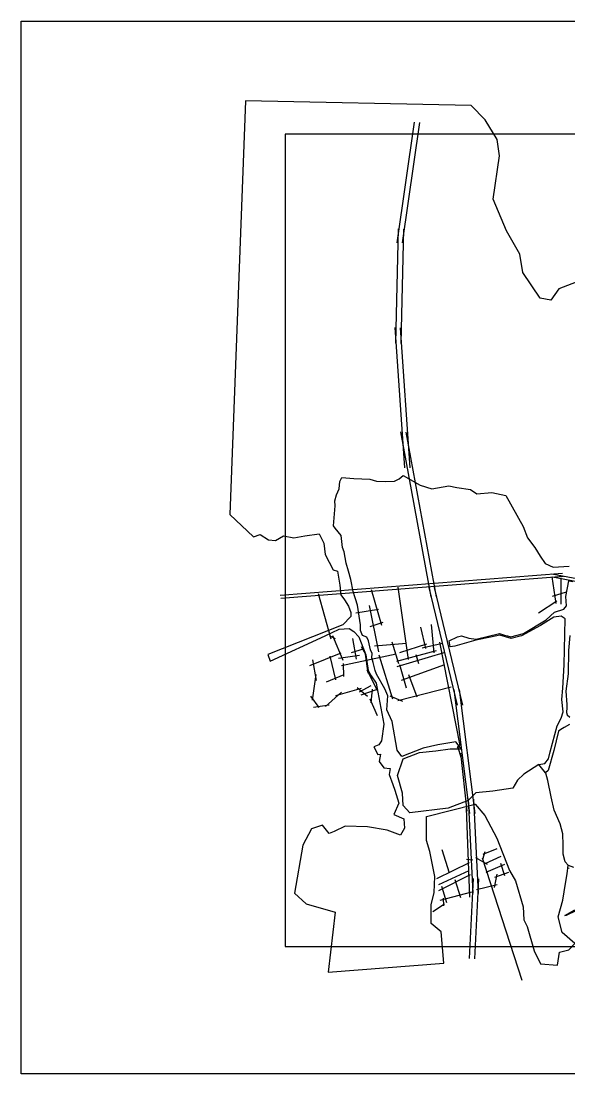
# Model space of a CAD drawing. Header units: metres. Extents: x -7351 to 4019, y -1659 to 4262.
# Drawn here: x -7351 to -4269, y -1659 to 4262 of the extents above; entities that cross this region are included whole.
import ezdxf

# ---------------------------------------------------------------- set-up
doc = ezdxf.new("R2010")
doc.units = ezdxf.units.M
doc.header["$MEASUREMENT"] = 0
doc.header["$XCLIPFRAME"] = 0
for name, color, linetype in [('图框', 6, 'Continuous'), ('底图', 73, 'Continuous'), ('水网', 141, 'Continuous'), ('路网', 2, 'Continuous')]:
    doc.layers.add(name, color=color, linetype=linetype)
picture_1 = doc.add_image_def('image1.jpg', size_in_pixel=(8192, 4266))

msp = doc.modelspace()

# ---------------------------------------------------------------- linework, layer by layer
at = {"layer": '图框'}
msp.add_lwpolyline([(-5864.569073715863, 3624.837537690782), (-5864.569073715863, -941.6000605229839), (1615.548039149504, -941.6000605229839), (1615.548039149504, 3624.83753769078), (-5864.569073715863, 3624.837537690782)], dxfattribs=at)
at = {"layer": '水网'}
for points in [[(-4205.073550874359, 2801.8531881415), (-4325.716852965554, 2755.761816122552), (-4371.845158881973, 2691.943023772612), (-4432.16683383791, 2702.579495760798), (-4527.971787930619, 2847.944540370856), (-4545.71345140934, 2950.763736607351), (-4620.228447584128, 3081.946825163022), (-4694.743443758911, 3259.221285737644), (-4659.260116801458, 3503.860042517998), (-4673.453438020304, 3596.042746976709), (-4740.871749675322, 3705.952911345599), (-4818.935088109989, 3787.499163605718), (-6089.23817405846, 3812.317591648291), (-6175.73009858594, 1487.084101823027), (-6043.834255799258, 1360.507714370094), (-6005.978018890761, 1373.858032480544), (-5959.214463064236, 1344.932372925632), (-5919.131408381399, 1340.482266888815), (-5874.594718149885, 1367.182883320118), (-5816.696977810316, 1356.057628122875), (-5754.345554101383, 1367.182883320118), (-5674.179492556397, 1378.308138517361), (-5647.45744016095, 1324.906905654756), (-5640.776939017253, 1262.605460718521), (-5596.042605916242, 1174.833481002402), (-5571.485682618221, 1168.141510686153), (-5558.091014572275, 1090.068431311782), (-5551.393632728621, 1034.301946044375), (-5531.301630659704, 1007.534025200184), (-5508.977120155555, 971.8434706711267), (-5495.582452109609, 936.152916142066), (-5495.582452109609, 913.846322035104), (-5541.340817247299, 865.8672403303972), (-5962.628859600067, 700.1739674342278), (-5949.183501633561, 662.1093145513622), (-5639.940172762575, 805.4115907175217), (-5562.557752987211, 841.4116940929343), (-5504.600667184035, 846.6763002843435), (-5480.012803906204, 828.2501885092097), (-5451.034237094274, 799.2948643512646), (-5411.345607378215, 698.4850442311218), (-5398.688668959134, 609.9576758809344), (-5381.812798887708, 580.448539904475), (-5353.686348768672, 538.2926652916976), (-5343.842079271839, 487.7055920088531), (-5311.047804779416, 308.6822457580092), (-5323.736639591902, 214.2968010493496), (-5337.835323685474, 191.7569865642872), (-5367.442541153701, 180.4870892165527), (-5343.474768630498, 136.8162023622935), (-5329.376084536925, 139.6336865940247), (-5336.425426583708, 97.37154185562758), (-5309.637955498328, 62.15308790696507), (-5275.801142366166, 57.92688134896526), (-5280.030738030102, 24.11716951616836), (-5260.292561170827, -30.82361468582531), (-5248.321801685815, -64.09245709529932), (-5225.742980806638, -136.2867404051394), (-5255.095409693029, -199.4567308801488), (-5198.648405315747, -224.2735163863326), (-5194.132650704052, -276.1631408178073), (-5216.711471583228, -316.7724189953442), (-5291.22149440732, -287.443506861342), (-5401.857649766373, -269.3949409812812), (-5528.298970176723, -264.8827945638659), (-5589.261729165701, -296.4677799065757), (-5618.6141580521, -307.7481459501105), (-5654.740242766392, -260.3706481464542), (-5717.960902971565, -280.6752872352226), (-5765.376398125445, -373.1742096338276), (-5812.791893279324, -641.6466642052255), (-5747.313379678635, -702.5605814715309), (-5584.745974554003, -749.938079275187), (-5622.743425929868, -1086.894248288008), (-4972.689428876432, -1036.375013737121), (-4987.135099822437, -859.5576730194116), (-5044.917640144435, -812.6469523950728), (-5044.917640144435, -707.999969366745), (-5026.860599282605, -639.4381453935129), (-5023.249181546105, -549.225218071384), (-5052.140475617445, -408.4930759879608), (-5070.197516479275, -347.1482798678299), (-5071.112278262662, -211.7140498643457), (-4797.564647988002, -141.6877562754816), (-4743.307256896193, -204.937300922742), (-4675.485529986603, -333.6953131276641), (-4603.142357804419, -514.4083147966339), (-4569.231518259964, -573.1400334126882), (-4526.277740349637, -719.9693497424267), (-4524.017017713339, -792.2545464520952), (-4503.670513986668, -830.6560578225326), (-4465.238181348941, -966.1907991794617), (-4429.066619168188, -1040.734918799528), (-4334.116220623029, -1047.511647951538), (-4322.812559620863, -975.2264512418697), (-4270.815938986038, -961.6729731482557), (-4236.905051620897, -925.5303846882196), (-4306.987501166789, -864.5397431617638), (-4329.594775350437, -776.4421454480834), (-4304.726778530485, -681.5678383719896), (-4288.901720076412, -588.9524146271067), (-4279.858829531222, -534.7385220422547), (-4273.076661622332, -485.0424554886049), (-4291.162442712709, -466.9711513637885), (-4302.46605589419, -424.051813962149), (-4302.46605589419, -372.0968244981013), (-4304.726778530485, -308.847279850841), (-4318.29111434827, -252.3744643555875), (-4352.202001713405, -175.5714416147129), (-4370.287782803782, -101.0273219946466), (-4388.373563894158, -8.411918039357259), (-4399.677177075646, 32.24849645188442), (-4439.595728620058, 80.74434385309723), (-4523.453355360849, 26.39380411417005), (-4559.716111577929, -7.575273327864123), (-4584.646753488384, -52.86740297003416), (-4697.967848734005, -68.71964042895343), (-4793.157589781425, -77.7780505257142), (-4836.219585890081, -120.8055776436959), (-4949.540728956381, -163.8330849720805), (-5164.850805140996, -191.0083548415459), (-5201.113561358076, -150.2454500373496), (-5205.64638795246, -80.04267283949955), (-5232.843490980775, 19.59999654160128), (-5201.113561358076, 112.4488385605364), (-5110.456694725712, 148.6825185267589), (-5017.533366975484, 157.7409484131131), (-4938.208614649753, 169.0639808236556), (-4874.748803225027, 169.0639808236556), (-4906.478685027046, 207.5622831036635), (-5006.201252668848, 191.7100456447406), (-5090.058879409648, 173.593185872036), (-5210.179262367514, 126.0364734952709), (-5235.109904277968, 162.2701534614934), (-5263.0146099049, 321.9909463499898), (-5294.227502337889, 388.619623727147), (-5288.552430986435, 468.0069696904356), (-5304.935365490753, 506.9090984477878), (-5352.006838674345, 588.5526165677584), (-5360.000113119182, 608.9635059925495), (-5370.657812378959, 655.1098535066521), (-5377.762961159046, 679.9578867834751), (-5376.874835494287, 705.6933448727867), (-5384.891350789498, 726.3925489083995), (-5396.437175714034, 776.0886154620492), (-5405.318623644308, 796.4995048868403), (-5430.186572643572, 807.1486620054784), (-5440.844271903356, 834.6589697197666), (-5440.844271903356, 866.6064410756844), (-5459.182307079537, 976.4107113212633), (-5483.331750365207, 1054.478625611311), (-5496.116752564716, 1121.191210871639), (-5508.90170694355, 1168.031975277343), (-5523.107270256421, 1213.45331118584), (-5534.471711342579, 1277.327059241335), (-5542.995030202021, 1301.457126008401), (-5550.0978357688, 1368.169711268725), (-5584.191159027272, 1409.332801264772), (-5594.135039000073, 1423.526967499329), (-5584.823157131154, 1535.165495734334), (-5586.60390360457, 1562.745146189805), (-5575.919376943428, 1597.442144307926), (-5561.673261694116, 1631.249461599717), (-5558.111768747295, 1672.174126554156), (-5546.536821028777, 1695.305452036369), (-5479.112244864707, 1690.053333079459), (-5389.849829254541, 1684.701870355216), (-5351.467038841058, 1673.998964696322), (-5299.694840656403, 1673.107067435343), (-5249.707884089054, 1674.890881746895), (-5224.714405805382, 1687.37760171734), (-5201.506169139014, 1706.107681673006), (-5107.02599133808, 1652.236208451945), (-5041.267918043435, 1630.810548170281), (-4945.489886993439, 1647.951068479775), (-4899.745150749493, 1637.952434930837), (-4823.980456750184, 1626.525408198111), (-4786.812837630423, 1602.243001128063), (-4703.900482266718, 1610.813261282812), (-4625.276733285782, 1593.672740973318), (-4527.539967192264, 1419.689844170334), (-4503.146112412273, 1355.169708570509), (-4461.533130721437, 1300.686024435836), (-4431.399598851618, 1253.37123985901), (-4404.135881616376, 1210.357822722326), (-4358.218082332329, 1190.284880212835), (-4267.817438902187, 1196.020003817032)], [(-4266.749698764208, 306.6750464971156), (-4295.453344488116, 289.8308357948626), (-4315.044759681163, 277.5391224944034), (-4327.801930245041, 267.9788878454274), (-4355.124275633694, 160.3407075196956), (-4385.808510451781, 47.92197449838567), (-4401.76633726958, 34.78655432327279), (-4439.595728620058, 80.74434385309723), (-4405.534110472276, 86.6115432149054), (-4384.347349581301, 113.6212335422788), (-4375.580432179084, 152.3108022588021), (-4335.3986756132, 297.5791944864541), (-4313.07483459857, 341.8636379467935), (-4301.356137916649, 376.9915544979304), (-4308.680305410089, 446.515568373892), (-4303.553354690207, 510.1849294913298), (-4296.235308243768, 642.1135910419032), (-4290.462921808976, 900.0598610385312), (-4312.755870664477, 914.8188025272757), (-4354.071981575273, 910.2318118612419), (-4430.259936411252, 861.7564664805396), (-4535.639020980758, 804.2416298559764), (-4595.00801235425, 788.6065238343507), (-4658.058765684189, 808.840177645543), (-4709.753398726252, 797.4090544666323), (-4792.802616875466, 779.4294751150481), (-4910.917065778878, 746.6974254723099), (-4936.754626881238, 743.0093177943199), (-4943.675379120112, 777.1244028689033), (-4897.075561301128, 798.3310912809281), (-4873.543530812014, 804.0043526108856), (-4832.060860473568, 791.4214749979111), (-4791.318932464812, 785.5001313039465), (-4660.205962026703, 817.6019417119458), (-4631.75830040162, 807.7402719506063), (-4614.921930211692, 803.6795657763176), (-4596.343883043721, 799.0387869908373), (-4525.626040125688, 817.8538632574017), (-4398.316343991326, 895.2199197680966), (-4350.668296871707, 936.878580804314), (-4298.553224413073, 954.7322785415527), (-4282.918683547213, 974.0737976166236), (-4286.163842697329, 1025.090127006504), (-4269.764218775772, 1114.471099751175), (-4248.146497918678, 1110.002055071858)], [(-4264.981576950253, 807.2710210719014), (-4271.698947838056, 722.2521698242927), (-4274.706916416493, 590.6045996823304), (-4287.805765737357, 492.9092462473926), (-4281.499270130175, 417.5261467436103), (-4281.206081542483, 400.8260240831841), (-4283.845065755791, 373.285477867601), (-4278.860333737546, 359.5151849702161), (-4263.906089862145, 347.5028215940073)], [(-4268.96896087114, -503.539295276576), (-4275.479717639163, -502.6507532112397), (-4273.076661622332, -485.0424554886053), (-4244.562577073049, -495.7077213376432)], [(-4231.218598947656, -741.2958641527039), (-4285.022602174533, -768.8836877109459), (-4292.810008592947, -768.17630863456), (-4236.174255992597, -737.0515896943871)]]:
    msp.add_lwpolyline(points, dxfattribs=at)
at = {"layer": '路网'}
for p, q in [((-5140.109341839728, 3692.811096408987), (-5236.474802120063, 3014.959164530985)), ((-5110.094357435068, 3691.475556005349), (-5206.459817715404, 3013.623624127347)), ((-5229.932024534122, 3092.934997835095), (-5245.668315245076, 2450.349081303886)), ((-5199.917040129461, 3091.599457431458), (-5215.653330840415, 2449.013540900249)), ((-5247.992317202181, 2538.675518894019), (-5194.721514554783, 1749.988575710333)), ((-5217.97733279752, 2537.339978490381), (-5164.70653015012, 1748.653035306696)), ((-5217.324628339287, 1950.813624128681), (-5045.873041575101, 1024.408910753419)), ((-5187.309643934625, 1949.478083725044), (-5015.858057170442, 1023.073370349782)), ((-5894.236201594655, 1032.955659890605), (-4305.747750043658, 1156.998840645232)), ((-5889.394931615737, 1015.640852617183), (-4300.906480064738, 1139.68403337181)), ((-4366.277588418649, 1154.105582053911), (-4118.732404950207, 1106.930967179087)), ((-4365.878477025261, 1136.432088369536), (-4342.324353382092, 986.9834806028666)), ((-4361.43631843973, 1136.790774780489), (-4113.891134971287, 1089.616159905665)), ((-4314.452022355371, 1130.940535101668), (-4315.629750056833, 983.4531949456939)), ((-5231.741128670634, 1077.366262019626), (-5172.966978732853, 670.7423868809163)), ((-5058.001378130495, 1076.789138058102), (-4898.617491299745, 415.3053583829422)), ((-5027.986393725833, 1075.453597654465), (-4868.602506895084, 413.9698179793048)), ((-5679.960534534227, 1043.059633454191), (-5608.358056861056, 787.9858825532318)), ((-5380.847634107842, 1064.561008726657), (-5324.544952542114, 864.1031166659596)), ((-4361.560221821026, 1027.385601299029), (-4283.439163825875, 1052.882080238072)), ((-5468.854565591231, 933.1991013897823), (-5340.717476055426, 953.8915175942785)), ((-5393.143574215304, 975.3249156076234), (-5340.070318796055, 713.9886879725854)), ((-4440.073839776436, 933.6369857602733), (-4337.613538217592, 1001.496853006174)), ((-5387.966316140301, 856.9901029246357), (-5313.543279132717, 880.9157233848599)), ((-5103.552631904079, 852.9890030107489), (-5075.820463289776, 732.7027185666374)), ((-5026.906985341986, 709.3052823992875), (-5042.863455024082, 868.1043946862007)), ((-5618.494128145867, 806.1528297911026), (-5583.522291179273, 789.4935726445327)), ((-5598.568302939167, 805.7465098247776), (-5540.514619362845, 667.2340874638867)), ((-5487.179880466587, 789.415680798269), (-5466.36635998125, 673.0831991357845)), ((-5265.434240660084, 770.2499526963546), (-5228.869879415674, 649.1073328936362)), ((-5492.383296453438, 711.4274196284459), (-5424.088862124285, 732.2242853158131)), ((-5438.597321622839, 744.4715907648932), (-5411.317488818508, 698.0923592958097)), ((-5417.897279610595, 714.3317801826087), (-5401.328944330795, 594.2941322111693)), ((-5362.596106541372, 747.8172197103084), (-5182.337154010411, 762.9317406435766)), ((-5237.140513803193, 662.7963499239995), (-5014.591773500573, 721.8833313510587)), ((-5220.153699754694, 711.2905152096318), (-5068.257144576783, 759.7828796421127)), ((-5094.098483512841, 737.7408922110588), (-4980.01847407921, 762.9317406435766)), ((-4997.154632110643, 768.7514845563671), (-4882.549264689021, 188.4085672859655)), ((-5725.885267816848, 637.3385794329479), (-5550.921403515858, 708.1779087463693)), ((-5711.07682919407, 669.8970941163678), (-5691.416217477396, 553.3376257982345)), ((-5615.101298736613, 690.2459827397506), (-5582.773180230622, 556.5394239665582)), ((-5565.881146769432, 678.2824205050274), (-5447.504066692709, 695.8297753103177)), ((-5548.968550415942, 636.9289743938386), (-5241.057983890248, 704.230438635168)), ((-5338.563010969592, 697.8207668928336), (-5260.943878829341, 451.048751130882)), ((-5234.643174443379, 631.1602678467789), (-4970.994759626614, 709.9991253926345)), ((-5130.081871318682, 699.1026972833824), (-5115.969319227975, 649.1073328936362)), ((-5539.396237124979, 648.1304591113548), (-5537.759383077013, 574.939393686578)), ((-5406.13042750414, 612.6959819427248), (-5347.054720359709, 499.5583127214921)), ((-5222.455069968797, 642.6976611513016), (-5183.96626110826, 511.2995784346058)), ((-5212.000034749894, 555.9775973620344), (-4967.81186300156, 643.4346454619372)), ((-5693.382269084927, 586.7338736208803), (-5713.698263217899, 442.6716176345908)), ((-5633.10683672633, 546.3172075723267), (-5532.848773112419, 586.3882879218728)), ((-5172.676228999829, 587.0311924974666), (-5125.74137949835, 461.5493279696092)), ((-5638.987919566242, 407.310876497253), (-5547.893780638034, 487.8547857662123)), ((-5581.316801428117, 469.5195873909105), (-5435.172930564927, 509.4641132798789)), ((-5461.3870795205, 513.3930801196728), (-5401.749909774844, 465.590600761523)), ((-5447.971657299532, 488.8843790298051), (-5382.166576276679, 524.6372114146033)), ((-5437.139029993137, 472.1388986174424), (-5345.389508648629, 504.8803285282483)), ((-5376.974924177055, 505.2150893187427), (-5384.359393547697, 428.150289814057)), ((-5231.027691949094, 441.2694456642966), (-4932.293579127196, 518.5865427167446)), ((-4916.8357356731, 503.5314895167139), (-4828.713391381432, -193.704732372681)), ((-4886.820751268438, 502.1959491130765), (-4798.698406976771, -195.0402727763185)), ((-5722.217852064328, 465.590600761523), (-5675.687756796455, 401.4174163427632)), ((-5705.178674371476, 404.036727569295), (-5617.361256242031, 417.1333034915368)), ((-5389.692594859443, 449.4660782637983), (-5348.257553918054, 356.0045108017766)), ((-5276.980878536175, 467.7138659976008), (-5206.418070261964, 436.3065120603932)), ((-4882.653609412286, 195.7929755343102), (-4897.341300818633, 173.5694581475254)), ((-4895.662699317218, 184.8908678112712), (-4874.680276190913, 116.5430485193065)), ((-4880.135707160167, 144.6369316031159), (-4843.840958908316, -181.7239871480815)), ((-4837.146541946808, -112.0180673140821), (-4810.20695327907, -643.5119720693438)), ((-4807.131557542145, -113.3536077177195), (-4780.191968874409, -644.847512472981)), ((-4826.1983320574, -664.9897779340607), (-4845.531399230253, -164.1040116865089)), ((-4984.756068824383, -396.8713592187705), (-4943.39768443266, -527.6217680674599)), ((-4742.242242536959, -410.9954109179343), (-4756.336814052068, -454.0987321850953)), ((-4751.638623547027, -423.3716059998187), (-4672.623653584873, -392.2177171964868)), ((-5012.573836455485, -559.5597404177352), (-4829.027451293485, -470.1896321607673)), ((-4845.474704612104, -451.2078483451878), (-4810.746800933033, -455.8790041591273)), ((-4794.783779817808, -442.3231711037004), (-4728.750450690394, -478.9789631331295)), ((-4757.382317573958, -443.3079013552306), (-4534.970822622287, -1131.274018227883)), ((-4740.9609352431, -476.2905466405536), (-4651.268276977018, -434.0407506094924)), ((-5001.979643058438, -593.6924382319482), (-4829.812475572653, -515.6421564711198)), ((-4734.554303132471, -525.3686039292296), (-4630.767073351271, -479.2779047565126)), ((-4686.729223856331, -552.2905669815809), (-4608.02279292007, -524.9653315605462)), ((-4654.685112367515, -474.5834763787533), (-4631.194159842329, -543.2927526249804)), ((-5001.357161269829, -627.4384275685624), (-4823.95142959756, -538.4670598630073)), ((-4910.955035398621, -565.633879575369), (-4879.688105597488, -666.8303290147267)), ((-4808.670809582705, -560.369946230192), (-4830.959406756345, -1009.919768495303)), ((-4778.655825178043, -561.7054866338293), (-4800.944422351683, -1011.255308898941)), ((-4687.396226697813, -610.2733681611644), (-4672.722116364521, -536.295310118963)), ((-4994.560025488166, -682.4512656862715), (-4816.474570673599, -635.5884754612308)), ((-4987.083166564204, -602.9882838905578), (-4957.855406189977, -694.6763276304737)), ((-4789.219604622747, -622.5037337168505), (-4673.003062858195, -592.9544644415582)), ((-5034.663260497866, -745.6141319070483), (-4968.730833004767, -702.8263755231419)), ((-4977.567138213337, -671.5845219696492), (-4974.848293464805, -714.3722783535557))]:
    msp.add_line(p, q, dxfattribs=at)

# ---------------------------------------------------------------- pictures from other files: only their frames are drawn
at = {"layer": '底图'}
image = msp.add_image(picture_1, insert=(-7350.629129770154, -1659.156352901844), size_in_units=(11369.744683717345, 5920.816750578393), dxfattribs=at)
image.set_boundary_path([(-0.5, -0.5), (8191.500000000001, 4265.5)])
image.dxf.clipping = 0

doc.saveas('drawing.dxf')
